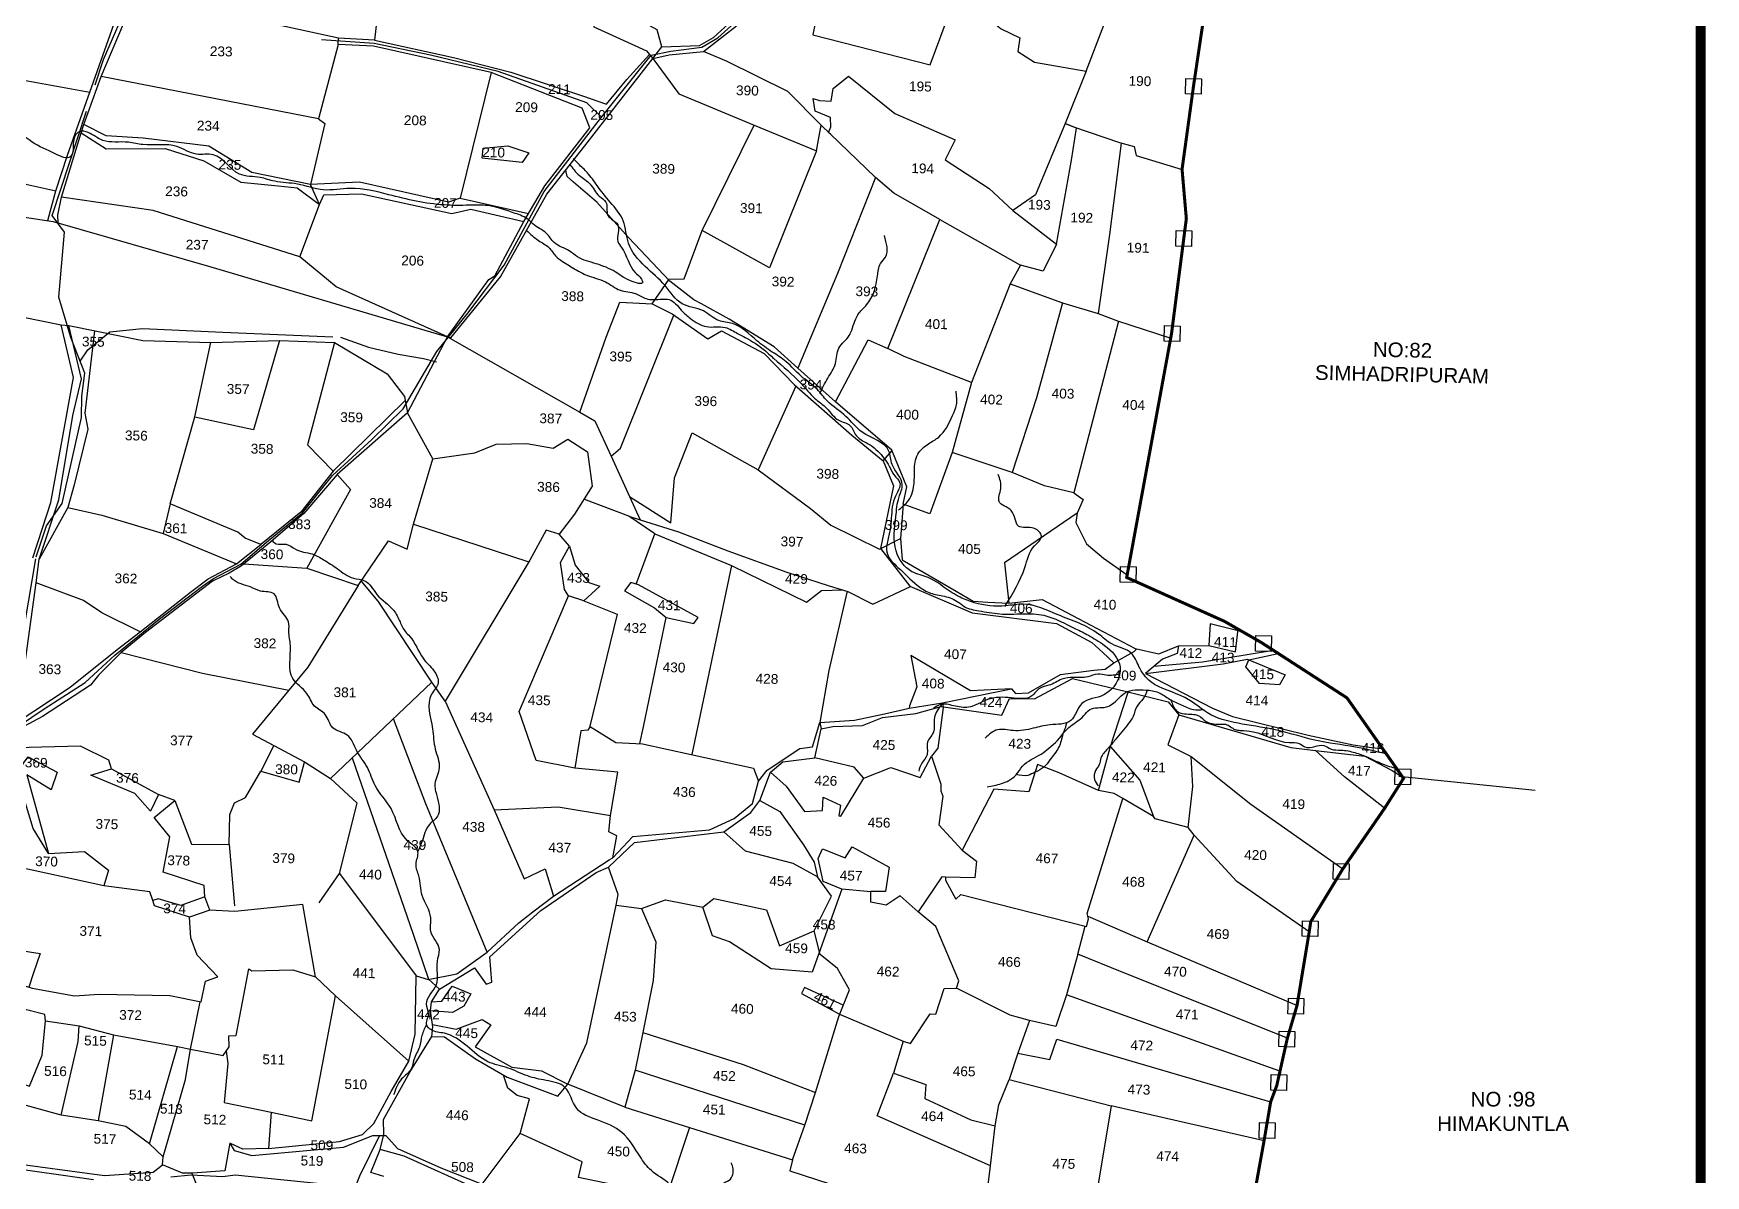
# Model space of a CAD drawing. Header units: inches. Extents: x 184455 to 225142, y 1613178 to 1622028.
# Drawn here: x 186866 to 189605, y 1615073 to 1616944 of the extents above; entities that cross this region are included whole.
import ezdxf
from ezdxf.enums import TextEntityAlignment as Align

# ---------------------------------------------------------------- set-up
doc = ezdxf.new("R2010")
doc.units = ezdxf.units.IN
doc.header["$LTSCALE"] = 15
doc.header["$MEASUREMENT"] = 0
doc.linetypes.add('ACAD_ISO02W100', pattern=[15, 12, -3])
for name, color, linetype in [('BOUNDRY STONES', 240, 'Continuous'), ('DIMENSION', 1, 'Continuous'), ('PAPER SIZE', 5, 'Continuous'), ('PLOTS', 7, 'Continuous'), ('PLOTS NO', 7, 'Continuous'), ('ROADS', 6, 'ACAD_ISO02W100'), ('STREAMS', 4, 'Continuous'), ('VILLAGE BOUNDRY', 5, 'Continuous')]:
    doc.layers.add(name, color=color, linetype=linetype)
doc.styles.get("Standard").update_dxf_attribs({"font": 'arial.ttf'})

msp = doc.modelspace()

# ---------------------------------------------------------------- linework, layer by layer
at = {"layer": 'BOUNDRY STONES'}
for points in [[(188753.9, 1616870.8), (188779.6, 1616870.3), (188779.1, 1616844.8), (188753.4, 1616845.3)], [(188738.3, 1616621.5), (188764, 1616620.9), (188763.4, 1616595.4), (188737.7, 1616596)], [(188718.9, 1616465.7), (188744.6, 1616465.1), (188744, 1616439.6), (188718.3, 1616440.2)], [(188646.9, 1616071.1), (188672.6, 1616070.5), (188672.1, 1616045), (188646.4, 1616045.6)], [(188868.4, 1615958), (188894.1, 1615957.5), (188893.6, 1615932), (188867.9, 1615932.6)], [(189096.7, 1615739.5), (189122.4, 1615738.9), (189121.8, 1615713.5), (189096.1, 1615714)], [(188996.1, 1615584.4), (189021.8, 1615583.9), (189021.2, 1615558.4), (188995.5, 1615558.9)], [(188945.2, 1615490.7), (188970.9, 1615490.2), (188970.3, 1615464.7), (188944.6, 1615465.2)], [(188921.9, 1615363.8), (188947.5, 1615363.3), (188947, 1615337.8), (188921.3, 1615338.3)], [(188906.7, 1615309.9), (188932.4, 1615309.3), (188931.8, 1615283.8), (188906.1, 1615284.4)], [(188893.6, 1615238.7), (188919.3, 1615238.1), (188918.8, 1615212.6), (188893.1, 1615213.2)], [(188874.6, 1615160.2), (188900.3, 1615159.6), (188899.8, 1615134.1), (188874.1, 1615134.7)]]:
    msp.add_lwpolyline(points, close=True, dxfattribs=at)
at = {"layer": 'PAPER SIZE', "color": 5, "const_width": 16}
msp.add_lwpolyline([(184462.7, 1619911.9), (189597.4, 1619911.9), (189597.4, 1613186.5), (184462.7, 1613186.5)], close=True, dxfattribs=at)
at = {"layer": 'PLOTS'}
for points in [[(186889.9, 1616637.7), (186902.6, 1616686.5), (186922, 1616744.8), (186958.3, 1616848), (187007.1, 1616985.1), (187064.3, 1617100.5), (187093.3, 1617214.6), (187133.5, 1617320.6), (187146.8, 1617353.4), (187189.5, 1617429.9), (187209.7, 1617466), (187237.4, 1617509), (187281.5, 1617595), (187317.8, 1617636.3), (187395.4, 1617737.1), (187412.9, 1617758.2), (187467.1, 1617846.3), (187507.5, 1617962), (187521.4, 1618053.9), (187545.3, 1618211.7), (187558.2, 1618293.9), (187559.4, 1618303.4), (187556.1, 1618314.7)], [(186906.4, 1616634), (186906.1, 1616646.6), (186912.2, 1616676.4), (186944.3, 1616781.7), (186948.4, 1616795.2), (186977.2, 1616874.1), (187035, 1617011.2), (187053.4, 1617054.9), (187072, 1617099.1), (187099.3, 1617213.9), (187138.1, 1617319.1), (187209.6, 1617454.4), (187258, 1617531.1), (187279.3, 1617562.3), (187311.2, 1617616.9), (187339.6, 1617633.3), (187401.3, 1617731.6), (187424, 1617767.6), (187472.8, 1617841.7), (187514.7, 1617957), (187516.5, 1617965.3)], [(187868.5, 1617385.5), (187853, 1617321.7), (187842.4, 1617270.5), (187898.3, 1617243.2), (187900.4, 1617226.6), (187890.1, 1617204.4), (187843.9, 1617113.3), (187794.8, 1617014.9), (187784.4, 1616985.2), (187783.9, 1616955.1), (187845.1, 1616927.3), (187870.2, 1616915.9), (187880.9, 1616903.4), (187895.8, 1616922.4), (187887.7, 1616950.2), (187817.9, 1616988.6), (187784.4, 1616985.2)], [(187895.8, 1616922.4), (187957.2, 1616924.6), (187980.4, 1616937.6), (188028.4, 1616981.4), (188078, 1617045), (188148.5, 1617143.4), (188164, 1617165.1), (188301.1, 1617315.3)], [(187434.2, 1617074.3), (187436.2, 1617032.7), (187425.2, 1616938.3), (187424.9, 1616933.6), (187365.8, 1616936.6)], [(186944.3, 1616781.7), (186985.2, 1616755.3), (187082, 1616756.1), (187145.3, 1616735.7), (187205.7, 1616700.7), (187266.9, 1616694.6), (187297.9, 1616691.7), (187334.8, 1616664.2), (187341.8, 1616679.8), (187403.7, 1616681.9), (187551.4, 1616649.7), (187582.6, 1616656.3), (187669.5, 1616636.2), (187703.7, 1616695), (187777.4, 1616789.6), (187764.8, 1616821.9), (187615.7, 1616880.3), (187423, 1616923.8), (187365.3, 1616926.3), (187365.8, 1616936.6), (187240.2, 1616963.8), (187187.5, 1616959.5), (187160.5, 1616971.3), (187035, 1617011.2)], [(188153.7, 1616998), (188143, 1616941.9), (188335.2, 1616893), (188368.3, 1616982.4), (188434.9, 1616965), (188451.5, 1616952), (188482.3, 1616937.4), (188478.6, 1616914.7), (188506.3, 1616897.6), (188590.7, 1616882.4), (188619.6, 1616958.1), (188643.1, 1616999.2), (188641.8, 1617006.7)], [(186326, 1616677.4), (186342.7, 1616713.4), (186477.9, 1616698.6), (186742.6, 1616659.6), (186898.2, 1616636.4), (187156.9, 1616562.1), (187498, 1616460.9), (187544.2, 1616447.3), (187550.1, 1616445.6), (187631.5, 1616545.7), (187707.3, 1616681), (187769.4, 1616760.5), (187880.9, 1616903.4), (187907.5, 1616909.6), (187963.9, 1616915), (188017.9, 1616956.8)], [(187365.3, 1616926.3), (187333, 1616804.4), (187343.2, 1616796.9), (187319.8, 1616697)], [(187424.9, 1616933.6), (187554.4, 1616905.1), (187647.9, 1616880.8), (187765.7, 1616842.1), (187805.1, 1616828.8), (187838.1, 1616869.2), (187875.1, 1616910.2)], [(187880.9, 1616903.4), (187923.2, 1616845.7), (188046.7, 1616794.4), (188148.7, 1616752), (188156.5, 1616794), (188101.7, 1616849.1), (188001.4, 1616899), (187963.9, 1616915)], [(186686.1, 1616903.6), (186832.3, 1616871.2), (186958.3, 1616848)], [(187333, 1616804.4), (186977.2, 1616874.1)], [(187615.7, 1616880.3), (187565.1, 1616674.7), (187546.2, 1616668.1), (187400.5, 1616701), (187319.8, 1616697)], [(188172.2, 1616778.7), (188168.6, 1616782.3), (188172.3, 1616791.2), (188171.6, 1616806.7), (188146.8, 1616817.3), (188143.3, 1616837.7), (188154.1, 1616834.8), (188173, 1616833.7), (188176.1, 1616854.1), (188201.4, 1616874.3), (188277.4, 1616813.3), (188376.2, 1616770), (188359.6, 1616737.5), (188431.8, 1616690.2), (188470.7, 1616654.6), (188541.9, 1616599), (188566.7, 1616736.6), (188574.9, 1616789.5), (188556.3, 1616796.7), (188507.5, 1616680.2), (188470.7, 1616654.6)], [(188590.7, 1616882.4), (188556.3, 1616796.7), (188570, 1616791.2), (188645.1, 1616765.5), (188669.3, 1616759), (188672.8, 1616744.4), (188747.8, 1616721.8)], [(187302.5, 1616578.2), (187334.8, 1616664.2), (187319.8, 1616697), (187224, 1616716.4), (187153.3, 1616759.6), (187045.7, 1616772.9), (186985.3, 1616776.5), (186948.4, 1616795.2)], [(187905.8, 1616541.8), (187932.3, 1616542.5), (187961.8, 1616621.6), (188046.7, 1616794.4)], [(188156.5, 1616794), (188245.4, 1616708.6), (188183.2, 1616551.3), (188118.2, 1616396.2)], [(186662.6, 1616748.5), (186853.5, 1616697.7), (186902.6, 1616686.5)], [(187603.1, 1616756.5), (187643.1, 1616760.4), (187677.6, 1616749), (187666.9, 1616733.1), (187601.2, 1616740.1), (187603.1, 1616756.5)], [(188148.7, 1616752.1), (188071.8, 1616560.4), (187961.8, 1616621.6)], [(188648.3, 1616764.7), (188628.8, 1616615.2), (188610.5, 1616485.8), (188642.1, 1616473.5), (188729.2, 1616445.1)], [(188570.5, 1616191.6), (188522.6, 1616203.5), (188469.5, 1616225.1), (188371.3, 1616257.9), (188334.5, 1616157.3), (188291.1, 1616173.2), (188296.7, 1616201.5), (188272.2, 1616261.7), (188179.8, 1616340.9), (188118.2, 1616396.2), (188079.4, 1616431), (188005.7, 1616476.3), (187960.3, 1616501.2), (187948.2, 1616507.9), (187908.8, 1616538.7), (187841.1, 1616609.9), (187788.9, 1616667.8), (187751, 1616700.9), (187740.2, 1616710.3), (187738.3, 1616720.7)], [(188179.8, 1616340.9), (188233.3, 1616442.4), (188265.8, 1616428.2), (188350.9, 1616639.7), (188275.4, 1616682.5), (188245.4, 1616708.6)], [(187544.2, 1616447.3), (187362.2, 1616529.3), (187302.5, 1616578.2), (187062.2, 1616654.2), (186912.2, 1616676.4)], [(187565.1, 1616674.7), (187677.2, 1616649.5)], [(188350.9, 1616639.7), (188483.3, 1616564.6), (188466.1, 1616534.3), (188403, 1616372.3), (188371.3, 1616257.9)], [(187544.2, 1616447.3), (187612.2, 1616541.5), (187622, 1616547.4), (187669.5, 1616636.2)], [(188541.9, 1616599), (188520.3, 1616555), (188483.3, 1616564.6)], [(187761, 1616324.1), (187804.3, 1616446.8), (187826.9, 1616503.9), (187879.5, 1616501.7), (187907.4, 1616541.8)], [(188466.1, 1616534.3), (188551.8, 1616502.9), (188610.5, 1616485.8)], [(187879.5, 1616501.7), (187912.4, 1616485), (187970.8, 1616444.1), (187993.1, 1616457.4), (188063, 1616420), (188112.2, 1616369), (188206.7, 1616286.4), (188258, 1616244), (188272.8, 1616261.2)], [(188551.8, 1616502.9), (188509.3, 1616347.4), (188469.5, 1616225.1)], [(186578, 1616371.8), (186646.2, 1616417.2), (186733.4, 1616427.1), (186849.7, 1616479.4), (186911.7, 1616467)], [(187812.3, 1616252), (187827.9, 1616264.9), (187915.1, 1616483.1)], [(186504.2, 1615452.3), (186525.4, 1615481.5), (186533.6, 1615484.9), (186571.1, 1615499.9), (186643.1, 1615527), (186658.2, 1615536.3), (186745.1, 1615661.1), (186810.8, 1615762.3), (186828, 1615797), (186836.3, 1615813.8), (186851.7, 1615905.8), (186866.7, 1616016.3), (186870.5, 1616044.4), (186875.7, 1616083.3), (186907.8, 1616180.5), (186930.6, 1616318.4), (186944.8, 1616378.5), (186924.1, 1616465.7)], [(186864.9, 1616085.1), (186881, 1616133.8), (186894.8, 1616175.7), (186931.8, 1616380.6), (186911.7, 1616467), (186924.1, 1616465.7), (186969.7, 1616456.6), (187045.4, 1616441.6), (187156.9, 1616437.9), (187269.2, 1616441.4), (187359.3, 1616438.3), (187445.3, 1616387), (187474.2, 1616349.4), (187478.8, 1616322.9), (187544.2, 1616447.3), (187761, 1616324.1), (187786, 1616309.9), (187812.3, 1616252), (187842.3, 1616185.9), (187910.5, 1616142.5), (187916.5, 1616216.6), (187945.5, 1616290), (188053.4, 1616229.6), (188138.9, 1616166), (188172.3, 1616138.7), (188251.9, 1616099.7), (188286.3, 1616116.7), (188289.5, 1616082), (188377.7, 1616030.4), (188405.5, 1616014.2), (188429.7, 1616012.4), (188464.1, 1616011), (188518.5, 1616016.8), (188598.4, 1615974.9), (188671.2, 1615936.7), (188709.9, 1615927.9), (188741.9, 1615941), (188791.7, 1615941.8), (188835.3, 1615931.5), (188839.7, 1615968.3)], [(186966, 1616457.3), (186950.1, 1616322.4), (186955.1, 1616295.9), (186932.9, 1616204.8), (186922.6, 1616167.7), (186875.7, 1616083.3)], [(188643.5, 1616473), (188570.5, 1616191.6), (188586, 1616180.7), (188576.2, 1616158.6), (188573.6, 1616143.3), (188591, 1616108), (188619, 1616084.9), (188657.8, 1616057.3)], [(187090.3, 1616174), (187130.7, 1616316.1), (187156.9, 1616437.9)], [(187269.2, 1616441.4), (187226.7, 1616294.8), (187130.6, 1616315.5)], [(187359.3, 1616438.3), (187314.8, 1616270.2), (187357.1, 1616227.1), (187475.3, 1616343.1)], [(188403, 1616372.3), (188292.6, 1616415.4), (188265.8, 1616428.2)], [(188115.3, 1616366.3), (188053.4, 1616229.6)], [(187478.8, 1616322.9), (187363.8, 1616221.8), (187309.1, 1616157.7), (187254.9, 1616111.6), (187206.8, 1616072.1), (187186.7, 1616060.1), (187159.3, 1616047.2), (187049.7, 1615963.2), (187009.9, 1615930.1), (186972.6, 1615892.9), (186959.5, 1615876.9), (186880.7, 1615825.2), (186828, 1615797)], [(187210.9, 1616075.4), (187313.8, 1616068.6), (187397.9, 1616040.2), (187447.8, 1616113.2), (187478.1, 1616099.2), (187488.6, 1616140.2), (187520.3, 1616247.7), (187478.8, 1616322.9)], [(187520.3, 1616247.7), (187589.1, 1616257.5), (187624.3, 1616271.5), (187674.2, 1616272.6), (187717.4, 1616264.9), (187741.8, 1616279.6), (187773.5, 1616259.1), (187781.2, 1616202.6), (187752.6, 1616156.9), (187727.2, 1616124.2), (187705.9, 1616130.8), (187679.2, 1616081.5), (187540.4, 1615850.5), (187518.8, 1615881.7), (187430.7, 1616014.2), (187403.1, 1616047.8)], [(188258, 1616244), (188275.3, 1616203.2), (188253.7, 1616100.5), (188301.8, 1616039), (188404, 1615995.4), (188542.2, 1615977.9), (188600.2, 1615946.5), (188618, 1615929.9), (188635.9, 1615913.1), (188669.6, 1615931.9), (188673.7, 1615936.1)], [(187357.1, 1616227.1), (187304.4, 1616159.9), (187238.4, 1616107.3)], [(187363.8, 1616221.8), (187385.5, 1616197.1), (187313.8, 1616068.6)], [(186922.6, 1616167.7), (186978.4, 1616155.4), (187078.8, 1616125.3), (187198.8, 1616075.5), (187238.4, 1616107.3), (187213.2, 1616117.7), (187201, 1616127.4), (187090.3, 1616174), (187078.8, 1616125.3)], [(187841.4, 1616153.8), (187767.9, 1616181.4)], [(187842.3, 1616185.9), (187860.3, 1616147.6), (187922.7, 1616128.1), (188003.7, 1616097), (188100.1, 1616061.6), (188169.7, 1616039.2), (188200, 1616030.3), (188241.4, 1616009.4), (188303, 1616038.5)], [(188291.1, 1616173.2), (188286.3, 1616116.7)], [(187853.4, 1616042.3), (187884.1, 1616124.8), (187841.4, 1616153.8), (187860.3, 1616147.6)], [(188576.2, 1616158.6), (188457, 1616077.1), (188464.1, 1616011)], [(187488.6, 1616140.2), (187677.5, 1616078.8)], [(187540.4, 1615850.5), (187620.8, 1615672.2), (187669.8, 1615559.6), (187704.2, 1615575.9), (187717.9, 1615530.9), (187809.4, 1615590.3), (187815.5, 1615593.9), (187821.9, 1615629.8), (187808.9, 1615636.5), (187811.7, 1615663.1), (187823.6, 1615733.9), (187753.2, 1615740.6), (187689.9, 1615753.2), (187661.6, 1615833.5), (187742.9, 1616023.2), (187735.9, 1616033.3), (187729.4, 1616077.4), (187744.3, 1616104.5), (187727.2, 1616124.2)], [(187884.1, 1616124.8), (188009.8, 1616072.7), (188132.4, 1616012.8), (188156.9, 1616031.7), (188191.8, 1616032.7)], [(187744.3, 1616104.5), (187753.6, 1616073.3), (187776.2, 1616044.6), (187793.9, 1616038.8), (187768, 1616014.8), (187742.9, 1616023.2)], [(187041.1, 1615964.3), (187123.5, 1616029.1), (187152.3, 1616050.8), (187198.8, 1616075.5)], [(188009.8, 1616072.7), (187944.8, 1615762.9)], [(186836.3, 1615813.8), (186926.4, 1615873.3), (187003, 1615935.1), (187041.1, 1615964.3), (186978.4, 1615995.1), (186948, 1616015.1), (186870.5, 1616044.4)], [(187397.9, 1616040.2), (187315.5, 1615906.2), (187224.7, 1615796.6), (187260, 1615777.7), (187310, 1615750.9), (187352.8, 1615723.6), (187518.8, 1615881.7)], [(187859.4, 1615780.9), (187865.4, 1615808.4), (187902.9, 1615987.3), (187948.1, 1615977.9), (187954.9, 1615987.5), (187857.5, 1616041.2), (187845, 1616044.6), (187834.3, 1616031.1), (187883.7, 1616003.3), (187902.9, 1615987.3)], [(187768, 1616014.8), (187822.5, 1615992.9), (187776.8, 1615807.1), (187774.4, 1615802.7), (187763, 1615802), (187753.2, 1615740.6)], [(188199, 1616030.6), (188169.3, 1615900.6), (188154.3, 1615815.6), (188156.3, 1615804.9)], [(188839.5, 1615965.9), (188794, 1615977.2), (188791.7, 1615941.8)], [(187009.9, 1615930.1), (187142.9, 1615896.2), (187284.3, 1615868.6)], [(188741.9, 1615941), (188739.6, 1615928.7), (188715.6, 1615919.2), (188687.9, 1615895.5), (188815, 1615911.5), (188854.3, 1615919.3), (188916.5, 1615893.8), (188907.5, 1615877.3), (188874.9, 1615879.2), (188862.3, 1615894.5), (188852.5, 1615906.5), (188857.2, 1615918.1), (188905.2, 1615928.7)], [(188897.8, 1615933.5), (188781.2, 1615914.4), (188701.7, 1615907.3)], [(188154.3, 1615815.6), (188211, 1615819.3), (188260.1, 1615829.5), (188300.6, 1615838.9), (188355.4, 1615847.9), (188441, 1615865.1), (188468.3, 1615870.5), (188474.7, 1615863.2), (188496.2, 1615864.3), (188548.4, 1615894.1), (188603.5, 1615901.4), (188621.8, 1615902.8), (188635.9, 1615913.1)], [(188468.3, 1615870.5), (188401.1, 1615867.4), (188303.2, 1615925.4), (188313.4, 1615874), (188301.3, 1615842.6), (188300.6, 1615838.9)], [(187440.1, 1615071.8), (187419, 1615078.2), (187433.9, 1615116), (187440.3, 1615140.6), (187439.8, 1615165.2), (187482.6, 1615242.6), (187518.5, 1615301.1), (187539.6, 1615300.4), (187590.2, 1615264.6), (187642.1, 1615234.4), (187724.9, 1615203), (187741.3, 1615222.7), (187772.5, 1615290.8), (187820.5, 1615516.3), (187824.2, 1615533.4), (187807.9, 1615578.6), (187850.9, 1615618.6), (187997.2, 1615636.3), (188041.6, 1615667.8), (188056.1, 1615687.5), (188073.8, 1615734.3), (188093.7, 1615751), (188146.4, 1615757.7), (188156.3, 1615804.9), (188175.7, 1615808.9), (188224.1, 1615810.4), (188256.9, 1615823.5), (188311.8, 1615830.3), (188353.3, 1615841.9), (188452.3, 1615827.7), (188465, 1615854.9), (188506.3, 1615854.4), (188568.3, 1615887.6), (188656.7, 1615866.1), (188725.3, 1615849.4), (188742.7, 1615828), (188925.9, 1615774.4), (188966.3, 1615769.7), (189047.4, 1615760.4), (189092.1, 1615736.9), (189111.2, 1615724.9)], [(188687.9, 1615895.5), (188797.6, 1615838.7), (188830.6, 1615825.2), (188954.5, 1615794.5), (189027.9, 1615778.9), (189058.3, 1615774.5), (189076.1, 1615773)], [(188355.4, 1615847.9), (188356.7, 1615839.9), (188347.7, 1615773.2), (188337.3, 1615760.4), (188352.5, 1615714.5), (188352.4, 1615703.3), (188355.9, 1615694.9), (188349.3, 1615647.9), (188387.5, 1615606.3), (188410.8, 1615588.5), (188408.1, 1615561), (188360.2, 1615562.2), (188354, 1615562.4), (188315.6, 1615505.2), (188285.8, 1615531.4), (188262.9, 1615516.4), (188237.9, 1615520.9), (188237.8, 1615538.3), (188190.3, 1615542.5), (188160.1, 1615555.2), (188151.5, 1615592.9), (188159, 1615608.3), (188196, 1615593.8), (188207.3, 1615611.9), (188268.1, 1615578.3), (188261.9, 1615538.8), (188237.8, 1615538.6)], [(188610.8, 1615703.8), (188630.1, 1615774.4), (188659.6, 1615865.4)], [(187609.3, 1615439.1), (187508.7, 1615682), (187455.7, 1615821.5)], [(188742.7, 1615828), (188724.7, 1615779), (188762.6, 1615760), (188860.2, 1615681.6), (189011.2, 1615575.7)], [(187777.3, 1615809.2), (187820.2, 1615782.5), (187863.9, 1615780.7), (187943.4, 1615763.3), (188045.6, 1615740.9), (188054.1, 1615719.3), (188068, 1615737.6), (188121.7, 1615773), (188142.1, 1615775.4), (188154.3, 1615815.6)], [(187146.8, 1615530), (187146, 1615548.4), (187078.5, 1615570.2), (187089.3, 1615628.4), (187063.8, 1615660.1), (187097.9, 1615687.5), (187071, 1615697.7), (187057.9, 1615670.4), (187032.4, 1615699.4), (186960.3, 1615729.3), (186994, 1615739.8), (186989.6, 1615753.9), (186943.3, 1615776.7), (186838, 1615773.8), (186831.8, 1615754.7), (186810.4, 1615761.7)], [(187260, 1615777.7), (187238.8, 1615736)], [(188630.5, 1615775.4), (188678.5, 1615720.9), (188701.1, 1615661.2)], [(189079.7, 1615675), (189014.1, 1615726.2), (188966.3, 1615769.7)], [(186831.8, 1615754.7), (186849.8, 1615748.8), (186857.5, 1615759.1), (186904.9, 1615733.9), (186895.3, 1615705.4), (186855.1, 1615729.5), (186890.9, 1615600.6), (186949.8, 1615604.1), (186988.9, 1615573.4), (186981.3, 1615548.1)], [(186890.9, 1615600.6), (186865.4, 1615641.7), (186838.8, 1615730.1), (186849.8, 1615748.8)], [(186994, 1615739.8), (187071, 1615697.7)], [(187097.9, 1615687.5), (187124.8, 1615616), (187187, 1615615.6), (187187.6, 1615664.6), (187195.6, 1615684.1), (187213.5, 1615692.6), (187238.8, 1615736), (187301.6, 1615717.8), (187310.2, 1615750.7)], [(187388.3, 1615757.4), (187488, 1615468.5), (187513.5, 1615394.7)], [(188073.8, 1615734.3), (188099.4, 1615711.3), (188129.4, 1615669.4), (188158.9, 1615671.1), (188159.9, 1615693.1), (188188.5, 1615680.2), (188185.7, 1615662.3), (188189, 1615661.8), (188226.6, 1615724.3), (188210.4, 1615742.1), (188146.4, 1615757.7)], [(188226.6, 1615724.3), (188270.8, 1615741.9), (188319, 1615725.5), (188337.3, 1615760.4)], [(188757.6, 1615643.5), (188703.9, 1615657.7), (188701.1, 1615661.2), (188650.6, 1615690.8), (188636.8, 1615698.9), (188610.8, 1615703.8), (188546.4, 1615733.2), (188511.1, 1615746.9), (188497, 1615701.9), (188439.6, 1615706), (188387.5, 1615606.3)], [(188956.1, 1615472.4), (188837.7, 1615554.7), (188767.6, 1615630.9), (188757.6, 1615643.5), (188765.5, 1615710.7), (188762.6, 1615760)], [(187367.5, 1615568.2), (187396.3, 1615683.2), (187352.8, 1615723.6)], [(187815.5, 1615593.9), (187847.8, 1615628.7), (187973.8, 1615639.8), (188014.1, 1615658.3), (188044.2, 1615682.5), (188054.1, 1615719.3)], [(188056.1, 1615687.5), (188089.1, 1615669.6), (188127.7, 1615614.9), (188145, 1615586.9), (188150.6, 1615562.5)], [(188360.2, 1615562.2), (188360.1, 1615557), (188377.1, 1615526.1), (188385.6, 1615533.9), (188591.4, 1615481.1), (188594.7, 1615493.9), (188592.6, 1615502.4), (188650.6, 1615690.8)], [(187620.8, 1615672.2), (187725.8, 1615677.4), (187811.7, 1615663.1)], [(187820.5, 1615516.3), (187862.4, 1615510.9), (187901.5, 1615525.2), (187962.9, 1615512.8), (187980.9, 1615527.2), (188067, 1615508.6), (188088.2, 1615449.8), (188145.2, 1615474), (188173.4, 1615531), (188150.6, 1615562.5), (188110.8, 1615584.4), (188032.7, 1615604.7), (187997.2, 1615636.3)], [(188593.6, 1615498.1), (188690.7, 1615456), (188767.6, 1615630.9)], [(187187, 1615615.6), (187195.7, 1615514.9)], [(186533.6, 1615484.9), (186864, 1615380), (186933.2, 1615367.9), (186973.7, 1615370.6), (187089.8, 1615368.1), (187141, 1615357.6), (187148, 1615391.7), (187168, 1615399), (187134.4, 1615434.5), (187124, 1615462.9), (187121.5, 1615496.4), (187064.4, 1615515.2), (187061, 1615525.4), (187056.7, 1615538.2), (186981.3, 1615548.1), (186839.1, 1615579.1), (186818, 1615581.5), (186810, 1615550.7), (186848.7, 1615542.7), (186816.1, 1615469.3), (186806.5, 1615447.9), (186877.3, 1615436.9), (186866, 1615405.5), (186858.5, 1615381.7)], [(187513.5, 1615394.7), (187531.1, 1615378.4), (187588.4, 1615413.5), (187608, 1615386.5), (187616.9, 1615390.1), (187613.5, 1615431.5), (187697.3, 1615507.7), (187787.9, 1615569.6), (187807.9, 1615578.6)], [(187334.1, 1615520), (187367.5, 1615568.2), (187493, 1615400.3)], [(186885.8, 1615326.7), (186940.9, 1615318.5), (186997, 1615303.5), (187102.3, 1615284.7), (187123.3, 1615280.5), (187177, 1615270), (187186.7, 1615284), (187186.2, 1615302.2), (187198.4, 1615302.5), (187218.8, 1615411.9), (187223.8, 1615408.7), (187291.2, 1615410.2), (187328, 1615398.7), (187307.5, 1615517.3), (187196.2, 1615506), (187155, 1615507.8), (187121.5, 1615496.4)], [(187155, 1615507.8), (187146.8, 1615530), (187107.4, 1615515.5), (187070.5, 1615526.8), (187061.5, 1615523.7)], [(187328, 1615398.7), (187360.9, 1615367.6), (187481.1, 1615260.7), (187491.5, 1615305.1), (187493, 1615400.3), (187512.6, 1615394.5), (187559.7, 1615403.8), (187609.3, 1615439.1), (187661.2, 1615487.3), (187684, 1615505.3), (187717.9, 1615530.9)], [(188190.3, 1615542.5), (188141.6, 1615406.3), (188074.6, 1615411.8), (188006.6, 1615456), (187978.7, 1615465.9), (187962.9, 1615512.8)], [(187862.4, 1615510.9), (187885.7, 1615456), (187881.5, 1615392.5), (187864.4, 1615307.8), (187851.8, 1615245.6), (187835, 1615185.2), (187741.3, 1615222.7)], [(188192.8, 1615352.6), (188129.5, 1615381.2), (188124.4, 1615371.4), (188186.8, 1615337.5), (188290.8, 1615293.3), (188302.9, 1615289.6), (188335.3, 1615338.3), (188344.3, 1615337.8), (188358.3, 1615379.8), (188378.2, 1615380.3), (188382.3, 1615392.1), (188344.3, 1615481.2), (188315.6, 1615505.2)], [(187835, 1615185.2), (187940.6, 1615152), (188109.6, 1615099.1), (188129.8, 1615155.9), (188147.2, 1615209.4), (188185.3, 1615334), (188202.9, 1615377.7), (188183.1, 1615412.4), (188154.8, 1615435.1), (188145.2, 1615474)], [(188920.3, 1615298.2), (188649.8, 1615406.3), (188577.2, 1615435.9), (188589, 1615481.7)], [(186466.5, 1615382.2), (186475.7, 1615379), (186476, 1615342.9), (186491, 1615338.6), (186490.8, 1615330), (186514.1, 1615325.9), (186514.5, 1615328.1), (186672.1, 1615281), (186859.8, 1615219.5), (186880.5, 1615270.2), (186885.8, 1615326.7), (186884.9, 1615337), (186854.6, 1615344.9), (186508.1, 1615446.3)], [(188577.2, 1615435.9), (188558.3, 1615369.1), (188541.2, 1615317.5), (188498.1, 1615327.3), (188466.2, 1615335.7), (188378.2, 1615380.3)], [(188690.7, 1615456), (188936.1, 1615351.7)], [(187518.3, 1615357.6), (187535.2, 1615358.9), (187551.8, 1615383.5), (187582.4, 1615371.1), (187570.9, 1615350.5), (187552.7, 1615340.3), (187516.7, 1615342.8)], [(187078.5, 1615103.9), (187115.2, 1615230.4), (187123.3, 1615280.5), (187139.2, 1615357.9)], [(187181.8, 1615277), (187184.3, 1615256.9), (187178.3, 1615193.1), (187255.6, 1615176.8), (187322.2, 1615162.7), (187360.9, 1615367.6)], [(187518.5, 1615301.1), (187520.4, 1615316.6), (187516.7, 1615342.8), (187518.3, 1615357.6), (187531.1, 1615378.4)], [(188908.2, 1615244.1), (188558.3, 1615369.1)], [(187519.9, 1615320.6), (187558.5, 1615312.9), (187601.4, 1615328.6), (187615.6, 1615319.9), (187589.6, 1615284), (187650, 1615251), (187698.4, 1615244.8), (187741.3, 1615222.7)], [(188498.1, 1615327.3), (188478.5, 1615273.6), (188464.7, 1615230.5)], [(186911.6, 1615172.2), (186939.4, 1615292.9), (186940.9, 1615318.5)], [(186997, 1615303.5), (186971.9, 1615162.9)], [(187864.4, 1615307.8), (188028.9, 1615255.3), (188147.2, 1615209.4)], [(188478.5, 1615273.6), (188531.3, 1615263.3), (188542.7, 1615296.8), (188892.9, 1615193.8)], [(187056.2, 1615125.3), (187102.3, 1615284.7)], [(188290.8, 1615293.3), (188274.8, 1615240.8), (188328.2, 1615222.1), (188326.5, 1615199.3), (188401.6, 1615164.3), (188441.8, 1615154.6)], [(187250.9, 1615117.6), (187367.4, 1615128.9), (187405.2, 1615140.5), (187423.7, 1615158.5), (187452.1, 1615210.8), (187481.1, 1615260.7)], [(188129.8, 1615155.9), (187851.8, 1615245.6)], [(187940.6, 1615152), (187904, 1615040), (187758.9, 1615070.2), (187764.9, 1615095.9), (187663.4, 1615141.9), (187678.5, 1615199), (187658.8, 1615204.6), (187643.1, 1615216.4), (187636.1, 1615237.9)], [(188433.9, 1615088.9), (188248.5, 1615171.2), (188274.8, 1615240.8)], [(188667.6, 1615043.3), (188610.6, 1615059), (188602, 1615012.7), (188428.7, 1615045), (188433.9, 1615088.9), (188441.8, 1615154.6), (188447.5, 1615188.8), (188464.7, 1615230.5), (188631.8, 1615187.6), (188610.6, 1615059)], [(186820.5, 1615095), (186982.6, 1615073.5), (187062.4, 1615078.8), (187077.7, 1615090.6), (187078.5, 1615103.9), (187056.2, 1615125.3), (187017.3, 1615153.4), (186971.9, 1615162.9), (186911.6, 1615172.2), (186850.4, 1615189)], [(188882.1, 1615130), (188631.8, 1615187.6)], [(187255.6, 1615176.8), (187250.9, 1615117.6), (187209.2, 1615116.4), (187188, 1615126.1), (187179.9, 1615080.8), (187126.9, 1615077), (187110.1, 1615076.9), (187077.7, 1615090.6)], [(187188, 1615126.1), (187194.7, 1615114.3), (187223.7, 1615106.1), (187374, 1615119.7), (187422.2, 1615138.8), (187443.5, 1615138.9), (187462.6, 1615117.4), (187533.3, 1615085.6), (187601.2, 1615058.9), (187663.4, 1615141.9)], [(187432.8, 1615138.9), (187400.5, 1615072.2), (187389.7, 1615046.2), (187375.9, 1615033.5), (187364.7, 1614964.6), (187392.2, 1614953.8), (187398.4, 1614972.4), (187550, 1614921.3), (187570.9, 1614968), (187597, 1615041.4), (187594.8, 1615050.5), (187473.6, 1615104.9), (187433.9, 1615116)], [(186818.5, 1615087.2), (186964.3, 1615066.6)], [(188109.6, 1615099.1), (188105.3, 1615081.1), (188170.8, 1615059.7), (188288.8, 1615026.1), (188421, 1614987.5)], [(187091, 1615071.1), (187124.3, 1615074.4), (187176.3, 1615071.7), (187196.5, 1615074.1), (187362.4, 1615057.6)], [(187125.7, 1615076.9), (187132, 1615060.6)]]:
    msp.add_lwpolyline(points, dxfattribs=at)
at = {"layer": 'ROADS'}
for points in [[(186444.9, 1615295.3), (186465, 1615341), (186465, 1615413.7), (186497.8, 1615455.9), (186564.1, 1615503.3), (186644.4, 1615530.2), (186734.6, 1615654.8), (186823.1, 1615796.7), (186840, 1615906.3), (186870.4, 1616086.7), (186887.7, 1616137.7), (186913.4, 1616174.3), (186944.7, 1616315.1), (186945.1, 1616350.1), (186950.5, 1616388), (186927.1, 1616446.2), (186907.7, 1616512.5), (186916.9, 1616619), (186897, 1616646.3), (186980.6, 1616901.8), (187045.6, 1617050.6)], [(186823.1, 1615796.7), (186883.6, 1615838), (186950.9, 1615881), (186999.4, 1615925.9), (187072.3, 1615984.7), (187143.2, 1616038.8), (187160.9, 1616051.3), (187205.6, 1616075), (187251.2, 1616113.5), (187306.9, 1616159), (187355.8, 1616220.2), (187420.7, 1616279), (187471.8, 1616329.4), (187526.9, 1616423.6), (187577.7, 1616486.3), (187637.1, 1616564.6), (187702.9, 1616685.5), (187796.5, 1616807.3), (187878, 1616908.6), (187910.4, 1616915.3), (187961, 1616922.2), (187987.1, 1616937.4), (188025.2, 1616971)], [(187796.5, 1616807.3), (187772.7, 1616831), (187627.2, 1616882.1), (187516.3, 1616908.6), (187424.4, 1616927.7), (187338.2, 1616934.1)], [(186942.8, 1616407.5), (186955.2, 1616425.8), (186991.3, 1616455.6), (187044.6, 1616460.8), (187176.6, 1616454.9), (187369.1, 1616446.7), (187415, 1616430.7), (187463.7, 1616419.2), (187505.3, 1616412), (187526.5, 1616406.4)]]:
    msp.add_lwpolyline(points, dxfattribs=at)
at = {"layer": 'STREAMS'}
for points in [[(187744.1, 1616730.8), (187760.5, 1616711.8), (187778.1, 1616697.5), (187792.9, 1616678), (187803.8, 1616668.2), (187807.2, 1616646.4), (187823.2, 1616631.3), (187823.6, 1616603.4), (187829.6, 1616593.8), (187851.6, 1616553), (187862.3, 1616541.9), (187864.2, 1616537.2), (187843.3, 1616539.5), (187819, 1616554), (187788.1, 1616567.1), (187757.5, 1616578.4), (187744, 1616588), (187719.4, 1616601.8), (187706.3, 1616617.1), (187684.3, 1616632.4), (187677.6, 1616638.9), (187655, 1616649.7), (187610.4, 1616662.3), (187579.9, 1616663), (187538.8, 1616663.4), (187448.1, 1616680.2), (187385.3, 1616690.6), (187340.9, 1616688.2), (187298.6, 1616697.7), (187261.4, 1616702.2), (187237.4, 1616708.4), (187203.6, 1616714.1), (187160.7, 1616745.8), (187133, 1616746.7), (187101.1, 1616759.3), (187045.4, 1616762.3), (187021.7, 1616766.2), (186979.7, 1616769.2), (186955.6, 1616782.2), (186942.4, 1616784), (186932, 1616770.3), (186930, 1616748.3), (186926.5, 1616742.4), (186903, 1616746.8), (186863.8, 1616766.4), (186824, 1616797.8), (186788.7, 1616818.3), (186768.1, 1616834.5), (186733.2, 1616858), (186688.9, 1616880.7), (186667.8, 1616889.5), (186623.5, 1616901), (186581.6, 1616905.6), (186534.4, 1616921.9), (186501, 1616926.6), (186473.8, 1616928.4), (186462.3, 1616937), (186442.4, 1616940.3), (186426.6, 1616937.5)], [(189081.6, 1615764.2), (189031.7, 1615775.1), (188965.4, 1615786.6), (188905, 1615802.4), (188846.4, 1615813), (188795.1, 1615828.2), (188752.5, 1615856.3), (188696.4, 1615882.3), (188677.1, 1615907.3), (188664.5, 1615929), (188632.5, 1615944.1), (188610.9, 1615960.4), (188544.8, 1615991.8), (188487.5, 1616009.4), (188459.2, 1616006.7), (188407.3, 1616011.7), (188384.2, 1616020.7), (188371, 1616028), (188332, 1616052.9), (188305.3, 1616062.6), (188279.4, 1616096.5), (188279, 1616152.8), (188284.2, 1616185), (188289.5, 1616205), (188272.9, 1616238.4), (188267.6, 1616260.2), (188223.8, 1616291.2), (188197.2, 1616317.1), (188166.5, 1616342.3), (188150, 1616361.4), (188123.5, 1616383.2), (188099.4, 1616406.5), (188076.5, 1616422.5), (188051.3, 1616440.9), (188011.2, 1616469.1), (187989.1, 1616473.9), (187963.8, 1616489.7), (187928.9, 1616501.6), (187900.8, 1616531.2), (187868.3, 1616562.6), (187840.9, 1616600.6), (187832.4, 1616637.5), (187811.1, 1616668), (187789.4, 1616695.3), (187773.5, 1616716.3), (187758.8, 1616730.8), (187750.7, 1616739.8)], [(187674.1, 1616621.5), (187693.7, 1616605.2), (187710.5, 1616593.6), (187721.5, 1616580.1), (187732.9, 1616570.7), (187754.3, 1616557.7), (187772.8, 1616548.2), (187803, 1616537.5), (187827.3, 1616523.7), (187852.5, 1616518.1), (187869.8, 1616510.1), (187895.9, 1616509.2), (187907.4, 1616508.5), (187927.3, 1616491.2), (187942.5, 1616477.2), (187968.9, 1616464.1), (187999.1, 1616462.6), (188019.7, 1616452.9), (188032.3, 1616446.2), (188063.2, 1616425.9), (188078.8, 1616412), (188123.6, 1616370.9), (188145.9, 1616346.7), (188165.5, 1616330.4), (188185.4, 1616310.8), (188203.7, 1616302.1), (188213.8, 1616285.9), (188236.9, 1616270.3), (188259.6, 1616248.2), (188268, 1616235.6), (188276.5, 1616220.2), (188285.1, 1616209.3), (188276.6, 1616182.6), (188272.6, 1616164), (188268.6, 1616127.1), (188264.2, 1616106.5), (188265, 1616091.5), (188282.3, 1616069.7), (188313.9, 1616040.5), (188333.3, 1616028.4), (188355.2, 1616023.1), (188379.4, 1616013.9), (188390.9, 1616005.6), (188414.9, 1615998.5), (188449, 1615993.5), (188486.7, 1615993.5), (188521.4, 1615991.1), (188573, 1615969.2), (188594.6, 1615958.4), (188607.1, 1615950.7), (188620.7, 1615941.9), (188646.2, 1615906), (188619.9, 1615860.8), (188583.6, 1615846.4), (188565.4, 1615818.6), (188531.7, 1615811.6), (188504.1, 1615806), (188471, 1615802.2), (188445.7, 1615803.6), (188425.2, 1615789.9)], [(188154.3, 1616354.3), (188167.6, 1616379.9), (188180.1, 1616403.8), (188185.5, 1616428.9), (188202.7, 1616449.6), (188206.6, 1616458.4), (188218.9, 1616486.6), (188231.1, 1616499.9), (188248.9, 1616547.1), (188253.9, 1616567.4), (188261.8, 1616578.1), (188260.1, 1616613.3)], [(188283.1, 1616163.8), (188297.3, 1616176.3), (188308.5, 1616204.6), (188309.3, 1616228.3), (188314.8, 1616255), (188332.6, 1616272.3), (188349.1, 1616283.1), (188371.9, 1616318.3), (188378.2, 1616335.9), (188377.6, 1616358.4)], [(188457.6, 1616005.7), (188490.2, 1616069.6), (188506.1, 1616105), (188517.5, 1616120.8), (188505.8, 1616133.4), (188479.8, 1616137.2), (188468, 1616162.6), (188448.1, 1616177.3), (188450.9, 1616198.8), (188446.8, 1616221.8)], [(187257.6, 1616112.9), (187263.7, 1616108.4), (187280, 1616107.6), (187295.2, 1616099.3), (187322.6, 1616091.6), (187341.4, 1616082.2), (187364.3, 1616067.2), (187390.2, 1616051.9), (187408.5, 1616047.8), (187428.9, 1616025.2), (187455.9, 1615999.4), (187466.6, 1615980.4), (187475.7, 1615963.8), (187482.7, 1615956.5), (187504.4, 1615920.7), (187521.9, 1615900.4), (187529.2, 1615880.4), (187518.4, 1615862), (187519.9, 1615805.2), (187524.3, 1615771.9), (187530.9, 1615741.5), (187523.8, 1615715.2), (187527, 1615695.1), (187528, 1615661.9), (187515, 1615648.6), (187502.6, 1615620.2), (187495.4, 1615603.3)], [(188806.1, 1614622.7), (188786.5, 1614625.5), (188769.7, 1614635.6), (188748.1, 1614634.2), (188722.4, 1614651.8), (188673.7, 1614655.8), (188645.5, 1614656.4), (188585.2, 1614666.6), (188539.3, 1614672.9), (188504.5, 1614687.8), (188486, 1614717.6), (188463.3, 1614750.9), (188412, 1614772.3), (188383, 1614780.6), (188352.5, 1614784.6), (188322.8, 1614795.9), (188284.7, 1614794.3), (188249.9, 1614801.3), (188234.9, 1614800.2), (188215.8, 1614809.6), (188192.2, 1614844), (188165.1, 1614860), (188155.5, 1614887.8), (188135.4, 1614906.3), (188117.6, 1614925.9), (188100.2, 1614946.3), (188077.3, 1614946.1), (188047.1, 1614945.5), (188015.1, 1614960.8), (187971.9, 1614978.1), (187948, 1614990.9), (187930.9, 1615000.2), (187925.4, 1615025.7), (187908.3, 1615059.3), (187878.4, 1615081.2), (187859.9, 1615104.2), (187830.2, 1615143.8), (187789.7, 1615164.3), (187756.1, 1615183.2), (187736.8, 1615217.6), (187705.8, 1615229.1), (187675.8, 1615236.3), (187643.6, 1615249.3), (187610.6, 1615259.7), (187576.4, 1615285.2), (187539.5, 1615306.2), (187516.9, 1615312.3), (187510.5, 1615319.2), (187513.3, 1615338.4), (187510, 1615354.2), (187526.2, 1615385.8), (187527.8, 1615424.1), (187531.1, 1615443.6), (187517.2, 1615472.9), (187517, 1615495.4), (187503, 1615532.2), (187497.4, 1615564), (187493, 1615583.6), (187495.9, 1615603.7), (187478.6, 1615622.4), (187451.9, 1615674.6), (187425.8, 1615712), (187413.2, 1615741.6), (187395.1, 1615770), (187380.2, 1615794.8), (187356.4, 1615807), (187344.1, 1615828.6), (187326.5, 1615842.5), (187314.1, 1615863.1), (187290.9, 1615887.3), (187287, 1615941.7), (187284.6, 1615964.9), (187284, 1615980.2), (187269.2, 1616003.1), (187260.3, 1616026.3), (187237.9, 1616030.9), (187221.8, 1616037.5), (187192.8, 1616049.8), (187188.3, 1616054.9)], [(188645.7, 1615894.4), (188623.7, 1615893), (188609.8, 1615894.9), (188593.3, 1615890.1), (188569.3, 1615889.3), (188550.9, 1615886.3), (188529.6, 1615876.4), (188515.2, 1615871.9), (188501.7, 1615859), (188468.1, 1615855.9), (188429.2, 1615853.1), (188397.9, 1615840.5), (188373.6, 1615842.9), (188352.2, 1615845.1), (188340.5, 1615838.6)], [(188353.9, 1615845), (188342.1, 1615823.4), (188340, 1615798.7), (188330.8, 1615783.1), (188330, 1615762.6), (188321.4, 1615748.9), (188316.4, 1615735.7)], [(188554.1, 1615799.1), (188565.2, 1615809.5), (188586.5, 1615826.3), (188596.7, 1615836.7), (188623.8, 1615841), (188642.2, 1615853.3), (188654.8, 1615864.2), (188688.4, 1615868.7), (188709.1, 1615864.7), (188727.3, 1615853.8), (188746.6, 1615844.3), (188766.5, 1615836.9), (188781.6, 1615836.6)], [(188691.2, 1615868.9), (188683.4, 1615853.7), (188674.2, 1615842.3), (188667.6, 1615825.4), (188659.7, 1615813.4), (188638.3, 1615787.1), (188625.6, 1615772.2), (188615, 1615757.5), (188612, 1615746.4), (188606.1, 1615736.9), (188604.6, 1615722.3), (188610.6, 1615711.6)], [(188729.2, 1615853.2), (188732.2, 1615845.1), (188737.6, 1615836), (188743.1, 1615832), (188767.2, 1615828.7), (188774.4, 1615826.7), (188787.5, 1615816.9), (188813, 1615812.8), (188819.1, 1615812.5), (188834.8, 1615803.9), (188842.7, 1615802.5), (188864.4, 1615800.3), (188923.2, 1615782.7), (188939.7, 1615781), (188948.9, 1615775.7), (188965.1, 1615776.2), (188979.8, 1615777.9), (188991.8, 1615771.9), (189008.1, 1615770.3), (189031.1, 1615766.1), (189051.9, 1615758.6), (189079.1, 1615746.4), (189101.5, 1615739.5)], [(188428.4, 1615709.8), (188451.9, 1615715.4), (188464, 1615720.5), (188476.2, 1615730), (188486.3, 1615743.9), (188516.8, 1615763.7), (188529.5, 1615773.5), (188554.5, 1615801), (188559.2, 1615815)], [(188552.6, 1615797), (188545.6, 1615774.6), (188531.3, 1615754.4), (188521.6, 1615742.3), (188507.1, 1615734.1), (188495.4, 1615728.9), (188475.7, 1615730.4)], [(187510.3, 1615320.4), (187502.5, 1615302.8), (187498.4, 1615283.8), (187489.2, 1615263), (187485, 1615248), (187469.2, 1615231.4), (187456.1, 1615205.3)], [(185981.2, 1615145.5), (185992.4, 1615168), (186009.4, 1615180.3), (186024.9, 1615182.1), (186037.4, 1615162.8), (186042.9, 1615127.6), (186054, 1615114.3), (186067.2, 1615088.1), (186077.3, 1615070.6), (186100.4, 1615066.4), (186111.7, 1615061.2), (186138, 1615047.8), (186168.9, 1615041.1), (186192, 1615038.7), (186251.6, 1615010.3), (186281.5, 1614993.9), (186301.2, 1614990.5), (186324.8, 1614975.1), (186352.6, 1614965.5), (186366.2, 1614957.4), (186373.4, 1614946), (186388.5, 1614933.4), (186402.4, 1614921.9), (186410.7, 1614892.2), (186428.6, 1614873.2), (186443.9, 1614856.4), (186447.9, 1614848.3), (186477.7, 1614824.9), (186491.9, 1614808.9), (186507.9, 1614805.2), (186528.4, 1614803.3), (186566.4, 1614801.3), (186589.9, 1614798.6), (186602.9, 1614794.6), (186624.4, 1614790), (186643.3, 1614780.6), (186673.7, 1614772.1), (186701.7, 1614755.1), (186727.2, 1614741.5), (186769.4, 1614666.1), (186804.8, 1614604.7), (186812.5, 1614582.6), (186848.2, 1614551.6), (186880.2, 1614541.9), (186909, 1614523.7), (186952.5, 1614496.9), (186980.1, 1614475.7), (186987.6, 1614459.1), (186985.5, 1614445), (186995.1, 1614419.5), (186994.5, 1614406), (186999.1, 1614379.8), (187016.2, 1614343.8), (187019.2, 1614330.6), (187027, 1614323.4), (187036.2, 1614313.1), (187044.1, 1614299.1), (187102.4, 1614276.5), (187140.6, 1614276.1), (187165.3, 1614278.9), (187201.7, 1614275.9), (187227.2, 1614274), (187252.4, 1614278.3), (187279.1, 1614286.6), (187309.8, 1614294.6), (187325.4, 1614300.4), (187353, 1614285.5)], [(187951.2, 1614988.2), (187955.3, 1615008.6), (187972.7, 1615021.7), (187979.3, 1615029.2), (187985.1, 1615038.8), (187989.4, 1615052.8), (187995.1, 1615060), (188005.7, 1615065.6), (188012, 1615075), (188009.6, 1615093.9)]]:
    msp.add_spline(points, degree=3, dxfattribs=at)
at = {"layer": 'VILLAGE BOUNDRY'}
msp.add_lwpolyline([(188805.6, 1617119.8, 5, 5, 0), (188766.9, 1616860.6, 5, 5, 0), (188747.8, 1616721.8, 5, 5, 0), (188754.8, 1616641, 5, 5, 0), (188730.5, 1616452.3, 5, 5, 0), (188730.5, 1616452.3, 5, 5, 0), (188657.1, 1616053.1, 5, 5, 0), (188817.1, 1615981.3, 5, 5, 0), (188877.5, 1615946.6, 5, 5, 0), (189018, 1615855.8, 5, 5, 0), (189110.6, 1615723.9, 5, 5, 0), (189079.7, 1615675, 5, 5, 0), (189011.2, 1615575.7, 5, 5, 0), (188958.6, 1615489.1, 5, 5, 0), (188956.1, 1615472.4, 5, 5, 0), (188936.1, 1615351.7, 5, 5, 0), (188920.3, 1615298.2, 5, 5, 0), (188908.2, 1615244.1, 5, 5, 0), (188902.9, 1615220.5, 5, 5, 0), (188892.9, 1615193.8, 5, 5, 0), (188882.1, 1615130, 5, 5, 0), (188857.7, 1614995.1, 5, 5, 0)], format="xyseb", dxfattribs=at)
msp.add_lwpolyline([(189102.9, 1615727.4), (189326.4, 1615704.7)], dxfattribs=at)

# ---------------------------------------------------------------- texts
at = {"layer": 'DIMENSION', "insert": (189109.2, 1616437.9), "char_height": 23.994, "width": 294.251, "attachment_point": 2, "rotation": 358.7483}
msp.add_mtext('NO:82 SIMHADRIPURAM ', dxfattribs=at)
at = {"layer": 'DIMENSION', "insert": (189273.7, 1615210.3), "char_height": 23.99, "width": 294.251, "attachment_point": 2}
msp.add_mtext('NO :98\\PHIMAKUNTLA', dxfattribs=at)
at = {"layer": 'PLOTS NO'}
for s, rotation, p in [('233', 358.7483, (187173.7, 1616915.1)), ('211', 358.7483, (187727.9, 1616853.1)), ('390', 358.7483, (188035.7, 1616851)), ('195', 358.7483, (188319.1, 1616857.6)), ('190', 358.7483, (188678.8, 1616866.5)), ('209', 358.7483, (187673.9, 1616823.6)), ('208', 358.7483, (187491.6, 1616802.1)), ('205', 358.7483, (187797.2, 1616810.9)), ('234', 358.7483, (187152.5, 1616793.2)), ('210', 358.7483, (187620, 1616749.6)), ('235', 358.7483, (187188, 1616729.4)), ('389', 358.7483, (187898.5, 1616722.7)), ('194', 358.7483, (188322.9, 1616723.3)), ('236', 358.7483, (187100.6, 1616685.7)), ('207', 358.7483, (187540.9, 1616666.6)), ('391', 358.7483, (188042.2, 1616658.2)), ('193', 358.7483, (188514, 1616663.8)), ('192', 358.7483, (188583.5, 1616642.6)), ('237', 358.7483, (187134.2, 1616598.2)), ('191', 358.7483, (188675.7, 1616593.3)), ('206', 358.7483, (187487.3, 1616572.3)), ('392', 358.7483, (188094.2, 1616537.8)), ('393', 358.7483, (188231.4, 1616521.8)), ('388', 358.7483, (187749.4, 1616513.9)), ('401', 358.7483, (188345.2, 1616468.2)), ('355', 358.7483, (186964.2, 1616439.4)), ('395', 358.7483, (187828.4, 1616415.1)), ('357', 358.7483, (187201.4, 1616361.8)), ('394', 358.7483, (188140, 1616369.1)), ('396', 358.7483, (187967.6, 1616342.1)), ('402', 358.7483, (188435.6, 1616344.7)), ('403', 358.7483, (188552.8, 1616354.4)), ('404', 358.7483, (188668.6, 1616335.8)), ('359', 358.7483, (187387.3, 1616315.5)), ('387', 358.7483, (187713.6, 1616313.6)), ('400', 358.7483, (188298.1, 1616320)), ('356', 358.7483, (187034.7, 1616285.6)), ('358', 358.7483, (187240.7, 1616263.8)), ('398', 358.7483, (188167.4, 1616222.9)), ('386', 358.7483, (187709.9, 1616201.4)), ('384', 358.7483, (187434.8, 1616175)), ('383', 358.7483, (187302, 1616140.3)), ('399', 358.7483, (188279.5, 1616138.9)), ('361', 358.7483, (187099.7, 1616133.8)), ('397', 358.7483, (188108.8, 1616111.9)), ('360', 358.7483, (187256.9, 1616091.1)), ('405', 358.7483, (188399.5, 1616099.9)), ('362', 358.7483, (187017.6, 1616051.5)), ('433', 358.7483, (187759.1, 1616052.6)), ('429', 358.7483, (188116.1, 1616050.9)), ('385', 358.7483, (187526.6, 1616021.8)), ('431', 358.7483, (187907.7, 1616007.7)), ('406', 358.7483, (188484.4, 1616002.7)), ('410', 358.7483, (188621.5, 1616008.6)), ('382', 358.7483, (187245.4, 1615945.3)), ('432', 358.7483, (187852.1, 1615970.3)), ('411', 358.7483, (188818.8, 1615947.4)), ('407', 358.7483, (188376.5, 1615927.4)), ('412', 358.7483, (188762.2, 1615929.4)), ('413', 358.7483, (188815.1, 1615922.1)), ('363', 358.7483, (186893, 1615902.8)), ('430', 358.7483, (187915.5, 1615905.8)), ('409', 358.7483, (188654.4, 1615892.6)), ('415', 358.7483, (188879.9, 1615894.6)), ('381', 358.7483, (187376.4, 1615864.9)), ('428', 358.7483, (188067.8, 1615887.1)), ('408', 358.7483, (188340.1, 1615879.4)), ('435', 358.7483, (187694.7, 1615852)), ('424', 358.7483, (188434.9, 1615848.8)), ('414', 358.7483, (188870.5, 1615851.7)), ('434', 358.7483, (187600.5, 1615824)), ('377', 358.7483, (187108.6, 1615786)), ('418', 358.7483, (188896.5, 1615800.3)), ('425', 358.7483, (188259.5, 1615778.8)), ('423', 358.7483, (188481.9, 1615780.8)), ('416', 358.7483, (189060.6, 1615773.7)), ('369', 358.7483, (186870.7, 1615749.7)), ('380', 358.7483, (187280.7, 1615738.8)), ('421', 358.7483, (188702.7, 1615742.2)), ('417', 358.7483, (189038.2, 1615736.5)), ('376', 358.7483, (187020.1, 1615724.7)), ('436', 358.7483, (187932.4, 1615701.7)), ('426', 358.7483, (188164.3, 1615720.1)), ('422', 358.7483, (188651.6, 1615725.6)), ('419', 358.7483, (188930.8, 1615681.9)), ('375', 358.7483, (186986.4, 1615649)), ('438', 358.7483, (187587.2, 1615644.5)), ('456', 358.7483, (188251.5, 1615651.5)), ('455', 358.7483, (188057.5, 1615637.8)), ('378', 358.7483, (187104.1, 1615589.5)), ('379', 358.7483, (187276, 1615593.1)), ('439', 358.7483, (187491, 1615615)), ('437', 358.7483, (187728.4, 1615610.6)), ('467', 358.7483, (188526.5, 1615593)), ('420', 358.7483, (188868.2, 1615598.4)), ('370', 358.7483, (186887.5, 1615587.9)), ('440', 358.7483, (187418.2, 1615566.5)), ('457', 358.7483, (188205.6, 1615564.6)), ('454', 358.7483, (188090.3, 1615555.7)), ('468', 358.7483, (188668.4, 1615554.5)), ('374', 358.7483, (187097.4, 1615510.6)), ('458', 358.7483, (188161.5, 1615484.5)), ('371', 358.7483, (186960.1, 1615473.7)), ('469', 358.7483, (188806.8, 1615469)), ('459', 358.7483, (188116.2, 1615445.6)), ('441', 358.7483, (187407.7, 1615404.9)), ('462', 358.7483, (188266.2, 1615407.5)), ('466', 358.7483, (188465, 1615423.3)), ('470', 358.7483, (188736.9, 1615407.3)), ('443', 358.7483, (187555.5, 1615366.5)), ('460', 358.7483, (188027.4, 1615346.4)), ('461', 333.0028, (188163, 1615360.1)), ('372', 358.7483, (187025.2, 1615336.2)), ('442', 358.7483, (187513.2, 1615337.4)), ('444', 358.7483, (187688.4, 1615341.3)), ('453', 358.7483, (187835.8, 1615333.6)), ('471', 358.7483, (188756.2, 1615337.2)), ('515', 358.7483, (186967.7, 1615294.1)), ('445', 358.7483, (187575.8, 1615306.7)), ('511', 358.7483, (187259.8, 1615263.3)), ('472', 358.7483, (188681.8, 1615286.5)), ('516', 358.7483, (186902.2, 1615244.3)), ('452', 358.7483, (187998, 1615236.5)), ('465', 358.7483, (188390.8, 1615244)), ('510', 358.7483, (187394.1, 1615222.8)), ('473', 358.7483, (188677.2, 1615214.1)), ('514', 358.7483, (187041.2, 1615205.6)), ('513', 358.7483, (187092, 1615182.5)), ('451', 358.7483, (187981.4, 1615181.4)), ('512', 358.7483, (187163.4, 1615164.9)), ('446', 358.7483, (187560.5, 1615172.2)), ('464', 358.7483, (188339, 1615170.4)), ('517', 358.7483, (186983.3, 1615133.2)), ('519', 358.7483, (187322.4, 1615097.4)), ('509', 358.7483, (187338.6, 1615122.8)), ('450', 358.7483, (187824.6, 1615112.8)), ('463', 358.7483, (188212.9, 1615117.7)), ('474', 358.7483, (188724.2, 1615104.9)), ('518', 358.7483, (187040.7, 1615072.6)), ('508', 358.7483, (187568.9, 1615087.2)), ('475', 358.7483, (188554.2, 1615092.5))]:
    msp.add_text(s, height=16, rotation=rotation, dxfattribs=at).set_placement(p, align=Align.MIDDLE_CENTER)

doc.saveas('drawing.dxf')
